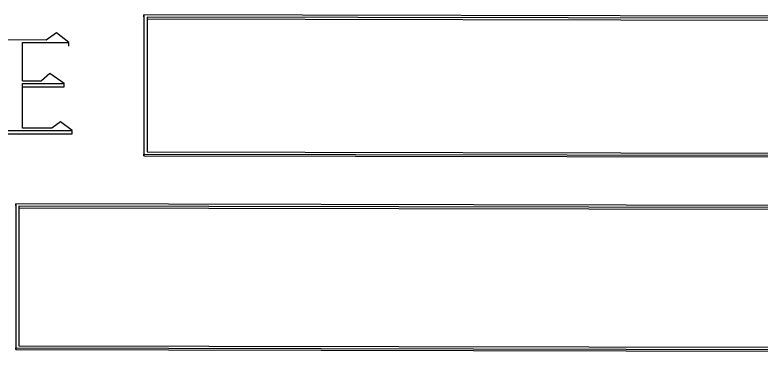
# Model space of a CAD drawing. Header units: millimetres. Extents: x 2104 to 4053, y 855 to 2233.
# Drawn here: x 2524.86 to 2537.24, y 2072.96 to 2078.55 of the extents above; entities that cross this region are included whole.
import ezdxf

# ---------------------------------------------------------------- set-up
doc = ezdxf.new("R2010")
doc.units = ezdxf.units.MM

msp = doc.modelspace()

# ---------------------------------------------------------------- linework, layer by layer
at = {"color": 7, "linetype": 'Continuous', "lineweight": 25}
for p, q in [((2526.995, 2078.518), (2526.993, 2076.212)), ((2526.995, 2078.518), (2526.995, 2078.548)), ((2547.005, 2078.511), (2526.995, 2078.548)), ((2546.955, 2078.475), (2527.051, 2078.511)), ((2527.051, 2078.481), (2546.955, 2078.445)), ((2525.545, 2078.249), (2525.372, 2078.131)), ((2525.75, 2078.091), (2525.545, 2078.249)), ((2525.372, 2078.131), (2524.085, 2078.134)), ((2524.982, 2078.093), (2525.75, 2078.091)), ((2524.982, 2077.453), (2524.982, 2078.093)), ((2525.436, 2077.579), (2525.296, 2077.453)), ((2525.674, 2077.412), (2525.436, 2077.579)), ((2524.982, 2077.453), (2525.296, 2077.453)), ((2524.982, 2077.413), (2525.674, 2077.412)), ((2524.982, 2076.673), (2524.982, 2077.413)), ((2524.982, 2077.355), (2525.674, 2077.354)), ((2525.609, 2076.776), (2525.468, 2076.672)), ((2525.804, 2076.631), (2525.609, 2076.776)), ((2524.213, 2076.634), (2525.804, 2076.631)), ((2525.468, 2076.672), (2524.982, 2076.673)), ((2524.213, 2076.577), (2525.803, 2076.574)), ((2526.993, 2076.212), (2526.993, 2076.241)), ((2526.993, 2076.241), (2547.004, 2076.204)), ((2527.05, 2076.278), (2546.954, 2076.241)), ((2526.993, 2076.212), (2547.003, 2076.175)), ((2524.87, 2075.386), (2524.868, 2072.999)), ((2524.87, 2075.386), (2524.87, 2075.414)), ((2547.003, 2075.373), (2524.87, 2075.414)), ((2546.953, 2075.336), (2524.92, 2075.376)), ((2524.92, 2075.348), (2546.953, 2075.308)), ((2524.868, 2072.999), (2524.868, 2073.026)), ((2524.868, 2073.026), (2547.001, 2072.985)), ((2524.918, 2073.064), (2546.951, 2073.024)), ((2524.868, 2072.999), (2547.001, 2072.958))]:
    msp.add_line(p, q, dxfattribs=at)
at = {"color": 7, "linetype": 'Continuous', "lineweight": 25, "flags": 128}
for points in [[(2525.75, 2078.032), (2525.75, 2078.065), (2525.75, 2078.091)], [(2525.674, 2077.354), (2525.674, 2077.386), (2525.674, 2077.412)], [(2525.803, 2076.574), (2525.804, 2076.606), (2525.804, 2076.631)]]:
    msp.add_lwpolyline(points, dxfattribs=at)
at = {"color": 7, "linetype": 'Continuous', "lineweight": 25}
for points, knots in [([(2526.995, 2078.548), (2526.995, 2078.319), (2526.994, 2077.863), (2526.994, 2077.095), (2526.994, 2076.551), (2526.993, 2076.241)], [0, 0, 0, 0, 0.300081, 0.600162, 1, 1, 1, 1]), ([(2527.051, 2078.511), (2527.051, 2078.283), (2527.051, 2077.826), (2527.05, 2077.083), (2527.05, 2076.564), (2527.05, 2076.278)], [0, 0, 0, 0, 0.3099205, 0.6198411, 1, 1, 1, 1]), ([(2524.87, 2075.414), (2524.87, 2075.177), (2524.87, 2074.704), (2524.869, 2073.909), (2524.869, 2073.347), (2524.868, 2073.026)], [0, 0, 0, 0, 0.300081, 0.600162, 1, 1, 1, 1]), ([(2524.92, 2075.376), (2524.92, 2075.14), (2524.92, 2074.666), (2524.919, 2073.896), (2524.919, 2073.36), (2524.918, 2073.064)], [0, 0, 0, 0, 0.3099206, 0.6198411, 1, 1, 1, 1])]:
    msp.add_open_spline(points, degree=3, knots=knots, dxfattribs=at)

doc.saveas('drawing.dxf')
